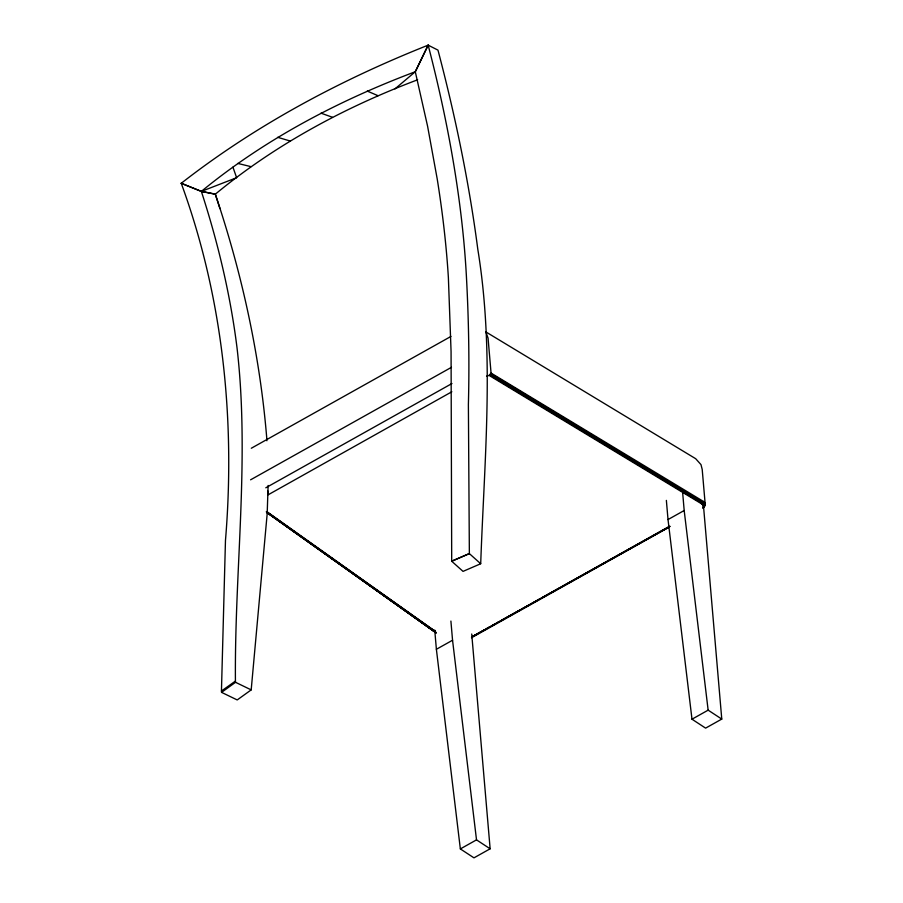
<?xml version="1.0" encoding="UTF-8"?>
<svg xmlns="http://www.w3.org/2000/svg" width="903" height="903" viewBox="0 0 903 903"><rect width="100%" height="100%" fill="white"/><g stroke="black" fill="none" stroke-linecap="round" stroke-linejoin="round"><path stroke-width="1.35" d="M268.112 485.464L267.186 513.751L251.192 689.881L237.218 699.938L221.562 692.364L221.449 691.032L225.468 540.434C235.469 419.906 222.962 297.2 181.232 183.286C255.944 124.998 340.262 80.085 428.157 45.15L437.966 50.128A867.411 340.962 66.6 0 1 477.811 249.352C494.81 353.468 484.369 459.085 480.701 563.743L463.036 571.385L451.703 561.237L451.071 351.538L448.385 277.74A714.329 280.788 66.6 0 0 437.187 178.805L427.593 126.239L415.29 71.721L428.157 45.15A714.329 280.788 66.6 0 1 466.422 276.645A1527.187 600.303 66.6 0 1 468.386 404.555L469.357 553.595L480.701 563.743M221.562 692.364L235.525 682.296L235.423 681.076C234.475 570.188 249.826 458.78 237.06 348.106C230.434 294.841 217.939 242.41 201.346 191.391L181.232 183.286L201.346 191.391L215.32 194.179C275.449 144.559 344.878 107.22 417.649 79.78M486.265 333.072L488.06 338.072L491.063 373.086L703.381 501.413L703.019 502.881L701.947 504.055L489.121 375.422L486.593 376.179M703.381 501.413L704.837 502.79L705.108 505.104L704.001 507.204L702.703 507.362M704.001 507.204L705.209 504.461L702.207 469.436L700.988 464.627L695.682 458.701L485.712 331.819M489.121 375.422L491.063 373.086M703.414 507.418L705.108 505.104L704.837 502.79M428.157 45.15L415.312 71.721L394.983 88.878M702.703 507.576L704.464 506.143M702.647 508.152L704.374 506.752M266.882 440.754L266.757 438.181C259.929 355.105 241.869 273.124 215.309 194.168L201.358 191.391C264.906 139.175 338.557 100.605 415.312 71.721L415.29 71.721M221.449 691.032L235.423 681.076M451.85 391.767L268.044 494.855L267.694 490.758M251.305 448.249L450.969 336.424M250.582 479.82L451.466 367.318M265.787 487.801L451.974 383.527M471.727 634.008L490.137 848.797L473.973 857.85L460.349 848.922L436.386 649.28L452.55 640.238L450.902 621.061M703.471 505.691L721.768 719.081L705.604 728.134L691.991 719.206L668.017 519.564L684.181 510.511L682.657 492.711M669.563 526.235L472.032 636.852L670.139 526.393M471.479 637.766L669.292 527.036M460.349 848.922L476.513 839.869L490.137 848.797M691.991 719.206L708.144 710.153L721.768 719.081M473.262 636.084L484.301 629.933M486.751 628.567L489.212 627.19M491.661 625.824L494.11 624.458M496.571 623.093L499.02 621.727M501.481 620.35L519.88 610.089M522.329 608.724L529.689 604.615M532.138 603.249L539.497 599.14M541.958 597.775L560.357 587.514M562.806 586.149L605.744 562.197M608.193 560.831L669.529 526.63M451.692 561.181L469.357 553.595L451.703 561.237M701.947 504.055L702.963 505.025L704.735 503.479L490.961 373.786M201.358 191.391L236.631 177.722L232.94 167.157M237.805 163.42L250.966 166.649M277.718 137.312L290.066 140.992M320.971 113.157L332.496 117.288M367.295 91.101L377.996 95.684M235.525 682.296L251.192 689.881M490.555 374.474L703.019 502.881L704.69 505.669M489.911 375.05L702.534 503.558L704.035 506.041L703.223 506.188L702.963 505.025M266.272 511.809L435.381 631.468L266.735 511.504M287.086 526.449L267.627 512.611L312.336 544.52M289.378 528.086L298.532 534.587M301.974 537.037L321.434 550.875M323.726 552.501L334.031 559.826M336.322 561.452L368.379 584.252M370.659 585.878L379.824 592.391M383.256 594.829L415.312 617.629M417.604 619.255L427.909 626.58M430.2 628.206L435.923 632.281M267.378 512.633L435.743 632.472M266.633 512.362L436.138 632.822L314.628 546.157M266.938 512.644L436.228 633.014M215.298 194.168L219.937 208.593M684.181 510.511L708.144 710.153M452.55 640.238L476.513 839.869M666.369 500.397L668.017 519.564M434.738 630.113L436.386 649.28"/></g></svg>
